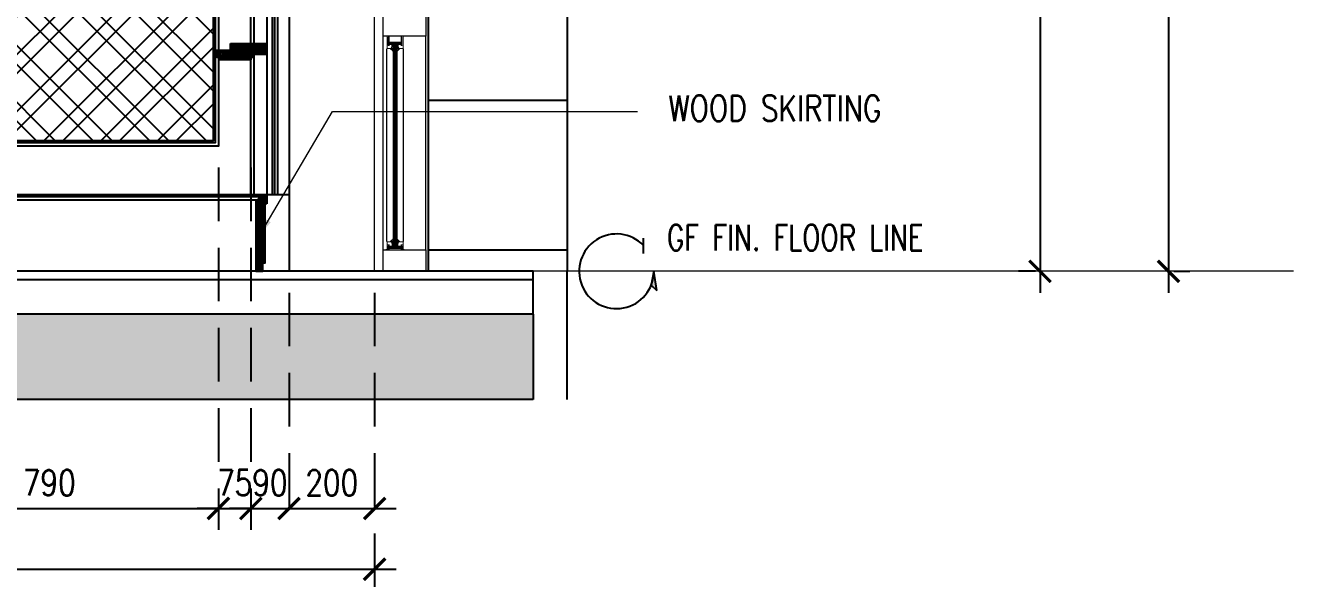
# Model space of a CAD drawing. Header units: inches. Extents: x -20583 to 399182, y -24453 to 525552.
# Drawn here: x 66060 to 69024, y 18116 to 19437 of the extents above; entities that cross this region are included whole.
import ezdxf

# ---------------------------------------------------------------- set-up
doc = ezdxf.new("R2010")
doc.units = ezdxf.units.IN
doc.header["$LTSCALE"] = 1000
doc.header["$MEASUREMENT"] = 0
doc.header["$PDMODE"] = 35
for name, pattern in [('DASHED', [0.75, 0.5, -0.25]), ('HIDDEN', [0.375, 0.25, -0.125]), ('HIDDEN2', [0.1875, 0.125, -0.0625])]:
    doc.linetypes.add(name, pattern=pattern)
for name, color, linetype in [('A-DIM', 9, 'Continuous'), ('A-Hidden', 8, 'HIDDEN'), ('Layer1', 1, 'Continuous'), ('Layer3', 3, 'Continuous'), ('Layer7', 8, 'Continuous')]:
    doc.layers.add(name, color=color, linetype=linetype)
for name, color, linetype, lineweight in [('A-FLOR-SLAB', 7, 'Continuous', 40), ('A-GLAZ', 134, 'Continuous', 18), ('A-RNDR-ALUM', 1, 'Continuous', 9), ('A-RNDR-PLST', 1, 'Continuous', 9), ('A-RNDR-PT36', 253, 'Continuous', 20), ('ID-NOTES', 3, 'Continuous', 0), ('Wood treillis', 111, 'Continuous', 0)]:
    doc.layers.add(name, color=color, linetype=linetype, lineweight=lineweight)
doc.layers.add('Stone-GRG', color=7, linetype='Continuous', lineweight=0, true_color=0xfff2cc)
doc.styles.add('grid_250', font='romans.shx', dxfattribs={"width": 0.75, "height": 0.75})
doc.styles.add('ID-ROMANS', font='romans.shx', dxfattribs={"width": 0.8})
doc.styles.add('ZZ-Dim All', font='romans.shx', dxfattribs={"width": 0.8})
doc.dimstyles.new('DIM 0200', dxfattribs={"dimscale": 200, "dimtxt": 1, "dimasz": 0.8, "dimexe": 0.5, "dimexo": 1, "dimgap": 0.4, "dimtad": 1, "dimdec": 0, "dimrnd": 10, "dimdsep": 46, "dimtxsty": 'ZZ-Dim All', "dimblk1": 'ARCHTICK', "dimblk2": 'ARCHTICK', "dimsah": 1, "dimcen": 1, "dimdle": 0.5, "dimclrd": 256, "dimclre": 256, "dimclrt": 256, "dimadec": 0, "dimazin": 2, "dimtfac": 1, "dimtdec": 0, "dimtix": 1, "dimtmove": 2, "dimatfit": 2, "dimfxl": 1, "dimfxlon": 1, "dimtolj": 1, "dimtzin": 0, "dimlwd": -1, "dimlwe": -1, "dimarcsym": 0})
doc.dimstyles.new('DIM-100', dxfattribs={"dimscale": 50, "dimtxt": 1.25, "dimasz": 1, "dimexe": 1, "dimexo": 1, "dimgap": 0.6, "dimtad": 1, "dimdec": 0, "dimrnd": 5, "dimdsep": 46, "dimtxsty": 'ZZ-Dim All', "dimblk1": 'ARCHTICK', "dimblk2": 'ARCHTICK', "dimsah": 1, "dimcen": 1, "dimdle": 1, "dimclrd": 256, "dimclre": 8, "dimclrt": 256, "dimazin": 2, "dimtfac": 1, "dimtdec": 0, "dimtix": 1, "dimtmove": 2, "dimatfit": 2, "dimfxl": 0.1, "dimtolj": 1, "dimtzin": 0, "dimlwd": -1, "dimlwe": -1, "dimarcsym": 0})

# ---------------------------------------------------------------- blocks, each defined once
blk = doc.blocks.new('GLAZ-5')
at = {"layer": 'A-GLAZ'}
for p, q in [((-26.3, 528.5, 0), (-26.3, 58.5, 0)), ((-24.9, 528.5, 0), (-24.9, 58.5, 0)), ((-23.6, 528.5, 0), (-23.6, 58.5, 0)), ((-22.3, 528.5, 0), (-22.3, 58.5, 0)), ((-20.9, 528.5, 0), (-20.9, 58.5, 0)), ((-19.6, 528.5, 0), (-19.6, 58.5, 0)), ((-18.3, 528.5, 0), (-18.3, 58.5, 0))]:
    blk.add_line(p, q, dxfattribs=at)
at = {"layer": 'A-RNDR-ALUM'}
for p, q in [((-50, 50, 0), (-50, 550, 0)), ((-38.2, 547.4, 0), (-37.5, 547.4, 0)), ((-38.2, 529.4, 0), (-38.2, 547.4, 0)), ((-38.2, 547.4, 0), (-37.5, 547.4, 0)), ((-38.2, 529.4, 0), (-38.2, 547.4, 0)), ((-37.5, 529.4, 0), (-37.5, 547.4, 0)), ((-37.5, 529.4, 0), (-37.5, 547.4, 0)), ((-37.5, 535.7, 0), (-7.1, 535.7, 0)), ((-37.5, 535.7, 0), (-7.1, 535.7, 0)), ((-37.5, 534.6, 0), (-7.1, 534.6, 0)), ((-37.5, 534.6, 0), (-7.1, 534.6, 0)), ((-36, 547.4, 0), (-35.3, 547.4, 0)), ((-36, 547.4, 0), (-35.3, 547.4, 0)), ((-6.4, 547.4, 0), (-7.1, 547.4, 0)), ((-7.1, 529.4, 0), (-7.1, 547.4, 0)), ((-6.4, 547.4, 0), (-7.1, 547.4, 0)), ((-7.1, 529.4, 0), (-7.1, 547.4, 0)), ((-6.4, 529.4, 0), (-6.4, 547.4, 0)), ((-6.4, 529.4, 0), (-6.4, 547.4, 0)), ((50, 50, 0), (50, 550, 0)), ((-38.2, 529.4, 0), (-37.5, 529.4, 0)), ((-38.2, 529.4, 0), (-37.5, 529.4, 0)), ((-37.5, 533.4, 0), (-7.1, 533.4, 0)), ((-37.5, 533.4, 0), (-7.1, 533.4, 0)), ((-37.5, 532.2, 0), (-7.1, 532.2, 0)), ((-37.5, 532.2, 0), (-7.1, 532.2, 0)), ((-37.5, 531.1, 0), (-7.1, 531.1, 0)), ((-37.5, 531.1, 0), (-7.1, 531.1, 0)), ((-36, 529.4, 0), (-35.3, 529.4, 0)), ((-36, 529.4, 0), (-35.3, 529.4, 0)), ((-6.4, 529.4, 0), (-7.1, 529.4, 0)), ((-6.4, 529.4, 0), (-7.1, 529.4, 0)), ((-38.2, 60.6, 0), (-37.5, 60.6, 0)), ((-38.2, 60.6, 0), (-38.2, 52.6, 0)), ((-38.2, 60.6, 0), (-37.5, 60.6, 0)), ((-38.2, 60.6, 0), (-38.2, 52.6, 0)), ((-37.5, 60.6, 0), (-37.5, 52.6, 0)), ((-37.5, 60.6, 0), (-37.5, 52.6, 0)), ((-36, 60.6, 0), (-35.3, 60.6, 0)), ((-36, 60.6, 0), (-35.3, 60.6, 0)), ((-6.4, 60.6, 0), (-7.1, 60.6, 0)), ((-7.1, 60.6, 0), (-7.1, 52.6, 0)), ((-6.4, 60.6, 0), (-7.1, 60.6, 0)), ((-7.1, 60.6, 0), (-7.1, 52.6, 0)), ((-6.4, 60.6, 0), (-6.4, 52.6, 0)), ((-6.4, 60.6, 0), (-6.4, 52.6, 0)), ((-38.2, 52.6, 0), (-37.5, 52.6, 0)), ((-38.2, 52.6, 0), (-37.5, 52.6, 0)), ((-37.5, 59, 0), (-7.1, 59, 0)), ((-37.5, 59, 0), (-7.1, 59, 0)), ((-37.5, 57.8, 0), (-7.1, 57.8, 0)), ((-37.5, 57.8, 0), (-7.1, 57.8, 0)), ((-37.5, 56.6, 0), (-7.1, 56.6, 0)), ((-37.5, 56.6, 0), (-7.1, 56.6, 0)), ((-37.5, 55.5, 0), (-7.1, 55.5, 0)), ((-37.5, 55.5, 0), (-7.1, 55.5, 0)), ((-37.5, 54.3, 0), (-7.1, 54.3, 0)), ((-37.5, 54.3, 0), (-7.1, 54.3, 0)), ((-36, 52.6, 0), (-35.3, 52.6, 0)), ((-36, 52.6, 0), (-35.3, 52.6, 0)), ((-6.4, 52.6, 0), (-7.1, 52.6, 0)), ((-6.4, 52.6, 0), (-7.1, 52.6, 0))]:
    blk.add_line(p, q, dxfattribs=at)
for points in [[(-50, 600), (50, 600), (50, 550), (-50, 550)], [(-50, 50), (50, 50), (50, 0), (-50, 0)]]:
    blk.add_lwpolyline(points, close=True, dxfattribs=at)
at = {"layer": 'A-RNDR-ALUM', "const_width": 0.928, "elevation": 0}
for points in [[(-43.7, 548.6, -0.414214), (-44.2, 549.1)], [(-43.7, 548.6, -0.414214), (-44.2, 549.1)], [(-0.7, 548.6, 0.414214), (-0.2, 549.1)], [(-0.7, 548.6, 0.414214), (-0.2, 549.1)], [(-43.7, 51.4, 0.414214), (-44.2, 50.9)], [(-43.7, 51.4, 0.414214), (-44.2, 50.9)], [(-0.7, 51.4, -0.414214), (-0.2, 50.9)], [(-0.7, 51.4, -0.414214), (-0.2, 50.9)]]:
    blk.add_lwpolyline(points, format="xyb", dxfattribs=at)
at = {"layer": 'A-RNDR-ALUM', "elevation": 0}
for points in [[(-14, 522.4), (-15.6, 522.4), (-15.6, 519.5, -0.015553), (-14.8, 520), (-11.6, 520, 0.104304), (-18.3, 513.9), (-18.3, 516.5, -0.016036), (-17.6, 517.2), (-17.6, 518.5), (-18.3, 519.1), (-18.3, 522), (-17.6, 521.3), (-17.6, 523.7), (-18.3, 524.3), (-18.3, 527.2), (-17.6, 526.5), (-17.6, 527.8, 0.414214), (-18.3, 528.5), (-26.3, 528.5, 0.414214), (-26.9, 527.8), (-26.9, 526.5), (-26.3, 527.2), (-26.3, 524.3), (-26.9, 523.7), (-26.9, 521.3), (-26.3, 522), (-26.3, 519.1), (-26.9, 518.5), (-26.9, 517.2, -0.016036), (-26.3, 516.5), (-26.3, 513.9, 0.104304), (-33, 520), (-29.8, 520, -0.015553), (-28.9, 519.5), (-28.9, 522.4), (-30.6, 522.4, 0.021646), (-28.9, 525.9), (-28.9, 527.8, -0.414214), (-26.3, 530.5), (-18.3, 530.5, -0.414214), (-15.6, 527.8), (-15.6, 525.9, 0.021646)], [(-14, 67.6), (-15.6, 67.6), (-15.6, 70.5, 0.015553), (-14.8, 70), (-11.6, 70, -0.104304), (-18.3, 76.1), (-18.3, 73.5, 0.016036), (-17.6, 72.8), (-17.6, 71.5), (-18.3, 70.9), (-18.3, 68), (-17.6, 68.7), (-17.6, 66.3), (-18.3, 65.7), (-18.3, 62.8), (-17.6, 63.5), (-17.6, 62.2, -0.414214), (-18.3, 61.5), (-26.3, 61.5, -0.414214), (-26.9, 62.2), (-26.9, 63.5), (-26.3, 62.8), (-26.3, 65.7), (-26.9, 66.3), (-26.9, 68.7), (-26.3, 68), (-26.3, 70.9), (-26.9, 71.5), (-26.9, 72.8, 0.016036), (-26.3, 73.5), (-26.3, 76.1, -0.104304), (-33, 70), (-29.8, 70, 0.015553), (-28.9, 70.5), (-28.9, 67.6), (-30.6, 67.6, -0.021646), (-28.9, 64.1), (-28.9, 62.2, 0.414214), (-26.3, 59.5), (-18.3, 59.5, 0.414214), (-15.6, 62.2), (-15.6, 64.1, -0.021646)]]:
    blk.add_lwpolyline(points, format="xyb", close=True, dxfattribs=at)
at = {"layer": 'A-RNDR-ALUM'}
for points in [[(-44.6, 550, 0), (-44.6, 549.1, 0), (-42.2, 550, 0), (-43.7, 549.1, 0)], [(-44.6, 550, 0), (-44.6, 549.1, 0), (-42.2, 550, 0), (-43.7, 549.1, 0)], [(-42.2, 550, 0), (-43.7, 549.1, 0), (-42.2, 548.2, 0), (-43.7, 548.2, 0)], [(-42.2, 550, 0), (-43.7, 549.1, 0), (-42.2, 548.2, 0), (-43.7, 548.2, 0)], [(-36.9, 548.2, 0), (-35, 550, 0), (-39.8, 548.2, 0), (-39.8, 550, 0)], [(-36.9, 548.2, 0), (-35, 550, 0), (-39.8, 548.2, 0), (-39.8, 550, 0)], [(-36.9, 536, 0), (-35, 536, 0), (-36.9, 548.2, 0), (-35, 550, 0)], [(-36.9, 536, 0), (-35, 536, 0), (-36.9, 548.2, 0), (-35, 550, 0)], [(-7.5, 548.2, 0), (-9.4, 550, 0), (-4.6, 548.2, 0), (-4.6, 550, 0)], [(-7.5, 536, 0), (-9.4, 536, 0), (-7.5, 548.2, 0), (-9.4, 550, 0)], [(-7.5, 536, 0), (-9.4, 536, 0), (-7.5, 548.2, 0), (-9.4, 550, 0)], [(-7.5, 548.2, 0), (-9.4, 550, 0), (-4.6, 548.2, 0), (-4.6, 550, 0)], [(-2.2, 550, 0), (-0.7, 549.1, 0), (-2.2, 548.2, 0), (-0.7, 548.2, 0)], [(0.2, 550, 0), (0.2, 549.1, 0), (-2.2, 550, 0), (-0.7, 549.1, 0)], [(-2.2, 550, 0), (-0.7, 549.1, 0), (-2.2, 548.2, 0), (-0.7, 548.2, 0)], [(0.2, 550, 0), (0.2, 549.1, 0), (-2.2, 550, 0), (-0.7, 549.1, 0)], [(-40.6, 522.4, 0), (-40.6, 521.2, 0), (-29.9, 522.4, 0), (-29.9, 521.2, 0)], [(-40.6, 522.4, 0), (-40.6, 521.2, 0), (-29.9, 522.4, 0), (-29.9, 521.2, 0)], [(-40.6, 521.2, 0), (-40.6, 520, 0), (-29.9, 521.2, 0), (-29.9, 520, 0)], [(-40.6, 521.2, 0), (-40.6, 520, 0), (-29.9, 521.2, 0), (-29.9, 520, 0)], [(-39.8, 526.7, 0), (-39.8, 528.6, 0), (-35, 526.7, 0), (-36.9, 528.6, 0)], [(-39.8, 526.7, 0), (-39.8, 528.6, 0), (-35, 526.7, 0), (-36.9, 528.6, 0)], [(-36.9, 530.7, 0), (-35, 530.7, 0), (-36.9, 528.6, 0), (-35, 526.7, 0)], [(-36.9, 530.7, 0), (-35, 530.7, 0), (-36.9, 528.6, 0), (-35, 526.7, 0)], [(-4.3, 522.4, 0), (-4.3, 521.2, 0), (-15.1, 522.4, 0), (-15.1, 521.2, 0)], [(-4.3, 522.4, 0), (-4.3, 521.2, 0), (-15.1, 522.4, 0), (-15.1, 521.2, 0)], [(-4.3, 521.2, 0), (-4.3, 520, 0), (-15.1, 521.2, 0), (-15.1, 520, 0)], [(-4.3, 521.2, 0), (-4.3, 520, 0), (-15.1, 521.2, 0), (-15.1, 520, 0)], [(-7.5, 530.7, 0), (-9.4, 530.7, 0), (-7.5, 528.6, 0), (-9.4, 526.7, 0)], [(-7.5, 530.7, 0), (-9.4, 530.7, 0), (-7.5, 528.6, 0), (-9.4, 526.7, 0)], [(-4.6, 526.7, 0), (-4.6, 528.6, 0), (-9.4, 526.7, 0), (-7.5, 528.6, 0)], [(-4.6, 526.7, 0), (-4.6, 528.6, 0), (-9.4, 526.7, 0), (-7.5, 528.6, 0)], [(-40.6, 68.8, 0), (-40.6, 70, 0), (-29.9, 68.8, 0), (-29.9, 70, 0)], [(-40.6, 68.8, 0), (-40.6, 70, 0), (-29.9, 68.8, 0), (-29.9, 70, 0)], [(-40.6, 67.6, 0), (-40.6, 68.8, 0), (-29.9, 67.6, 0), (-29.9, 68.8, 0)], [(-40.6, 67.6, 0), (-40.6, 68.8, 0), (-29.9, 67.6, 0), (-29.9, 68.8, 0)], [(-39.8, 63.3, 0), (-39.8, 61.5, 0), (-35, 63.3, 0), (-36.9, 61.5, 0)], [(-39.8, 63.3, 0), (-39.8, 61.5, 0), (-35, 63.3, 0), (-36.9, 61.5, 0)], [(-36.9, 59.3, 0), (-35, 59.3, 0), (-36.9, 61.5, 0), (-35, 63.3, 0)], [(-36.9, 59.3, 0), (-35, 59.3, 0), (-36.9, 61.5, 0), (-35, 63.3, 0)], [(-4.3, 68.8, 0), (-4.3, 70, 0), (-15.1, 68.8, 0), (-15.1, 70, 0)], [(-4.3, 68.8, 0), (-4.3, 70, 0), (-15.1, 68.8, 0), (-15.1, 70, 0)], [(-4.3, 67.6, 0), (-4.3, 68.8, 0), (-15.1, 67.6, 0), (-15.1, 68.8, 0)], [(-4.3, 67.6, 0), (-4.3, 68.8, 0), (-15.1, 67.6, 0), (-15.1, 68.8, 0)], [(-4.6, 63.3, 0), (-4.6, 61.5, 0), (-9.4, 63.3, 0), (-7.5, 61.5, 0)], [(-7.5, 59.3, 0), (-9.4, 59.3, 0), (-7.5, 61.5, 0), (-9.4, 63.3, 0)], [(-4.6, 63.3, 0), (-4.6, 61.5, 0), (-9.4, 63.3, 0), (-7.5, 61.5, 0)], [(-7.5, 59.3, 0), (-9.4, 59.3, 0), (-7.5, 61.5, 0), (-9.4, 63.3, 0)], [(-44.6, 50, 0), (-44.6, 50.9, 0), (-42.2, 50, 0), (-43.7, 50.9, 0)], [(-44.6, 50, 0), (-44.6, 50.9, 0), (-42.2, 50, 0), (-43.7, 50.9, 0)], [(-42.2, 50, 0), (-43.7, 50.9, 0), (-42.2, 51.8, 0), (-43.7, 51.8, 0)], [(-42.2, 50, 0), (-43.7, 50.9, 0), (-42.2, 51.8, 0), (-43.7, 51.8, 0)], [(-36.9, 51.8, 0), (-35, 50, 0), (-39.8, 51.8, 0), (-39.8, 50, 0)], [(-36.9, 51.8, 0), (-35, 50, 0), (-39.8, 51.8, 0), (-39.8, 50, 0)], [(-36.9, 54, 0), (-35, 54, 0), (-36.9, 51.8, 0), (-35, 50, 0)], [(-36.9, 54, 0), (-35, 54, 0), (-36.9, 51.8, 0), (-35, 50, 0)], [(-7.5, 54, 0), (-9.4, 54, 0), (-7.5, 51.8, 0), (-9.4, 50, 0)], [(-7.5, 54, 0), (-9.4, 54, 0), (-7.5, 51.8, 0), (-9.4, 50, 0)], [(-7.5, 51.8, 0), (-9.4, 50, 0), (-4.6, 51.8, 0), (-4.6, 50, 0)], [(-7.5, 51.8, 0), (-9.4, 50, 0), (-4.6, 51.8, 0), (-4.6, 50, 0)], [(-2.2, 50, 0), (-0.7, 50.9, 0), (-2.2, 51.8, 0), (-0.7, 51.8, 0)], [(-2.2, 50, 0), (-0.7, 50.9, 0), (-2.2, 51.8, 0), (-0.7, 51.8, 0)], [(0.2, 50, 0), (0.2, 50.9, 0), (-2.2, 50, 0), (-0.7, 50.9, 0)], [(0.2, 50, 0), (0.2, 50.9, 0), (-2.2, 50, 0), (-0.7, 50.9, 0)]]:
    blk.add_solid(points, dxfattribs=at)
for points in [[(-42.2, 520, 0), (-39.8, 522.4, 0), (-42.2, 550, 0), (-39.8, 550, 0)], [(-42.2, 520, 0), (-39.8, 522.4, 0), (-42.2, 550, 0), (-39.8, 550, 0)], [(-4.6, 522.4, 0), (-2.2, 520, 0), (-4.6, 550, 0), (-2.2, 550, 0)], [(-4.6, 522.4, 0), (-2.2, 520, 0), (-4.6, 550, 0), (-2.2, 550, 0)], [(-42.2, 520, 0), (-39.8, 522.4, 0), (-40.1, 520, 0), (-40.1, 522.4, 0)], [(-42.2, 520, 0), (-39.8, 522.4, 0), (-40.1, 520, 0), (-40.1, 522.4, 0)], [(-2.2, 520, 0), (-4.6, 522.4, 0), (-4.3, 520, 0), (-4.3, 522.4, 0)], [(-2.2, 520, 0), (-4.6, 522.4, 0), (-4.3, 520, 0), (-4.3, 522.4, 0)], [(-42.2, 70, 0), (-39.8, 67.6, 0), (-42.2, 50, 0), (-39.8, 50, 0)], [(-42.2, 70, 0), (-39.8, 67.6, 0), (-40.1, 70, 0), (-40.1, 67.6, 0)], [(-42.2, 70, 0), (-39.8, 67.6, 0), (-42.2, 50, 0), (-39.8, 50, 0)], [(-42.2, 70, 0), (-39.8, 67.6, 0), (-40.1, 70, 0), (-40.1, 67.6, 0)], [(-4.6, 67.6, 0), (-2.2, 70, 0), (-4.6, 50, 0), (-2.2, 50, 0)], [(-2.2, 70, 0), (-4.6, 67.6, 0), (-4.3, 70, 0), (-4.3, 67.6, 0)], [(-4.6, 67.6, 0), (-2.2, 70, 0), (-4.6, 50, 0), (-2.2, 50, 0)], [(-2.2, 70, 0), (-4.6, 67.6, 0), (-4.3, 70, 0), (-4.3, 67.6, 0)]]:
    blk.add_trace(points, dxfattribs=at)
at = {"layer": 'A-RNDR-PT36'}
for p, q in [((-42.2, 520, 0), (-42.2, 70, 0)), ((-2.2, 70, 0), (-2.2, 520, 0))]:
    blk.add_line(p, q, dxfattribs=at)
blk = doc.blocks.new('_ARCHTICK')
at = {"color": 0, "linetype": 'ByBlock', "const_width": 0.15}
blk.add_lwpolyline([(-0.5, -0.5), (0.5, 0.5)], dxfattribs=at)
blk = doc.blocks.new('*D294')
at = {"layer": 'A-DIM', "transparency": 16777216}
blk.add_line((68431.3, 22212.6), (68431.3, 18812.1), dxfattribs=at)
at = {"layer": 'A-DIM', "color": 8, "linetype": 'HIDDEN2', "transparency": 16777216}
for p, q in [((68421, 22162.6), (68381.3, 22162.6)), ((68421, 18862.1), (68381.3, 18862.1))]:
    blk.add_line(p, q, dxfattribs=at)
at = {"layer": 'Defpoints', "color": 0, "transparency": 16777216}
for p in [(68471, 22162.6, 0), (68431.3, 18862.1), (68471, 18862.1, 0)]:
    blk.add_point(p, dxfattribs=at)
at = {"layer": 'A-DIM', "transparency": 16777216, "xscale": 50, "yscale": 50, "zscale": 50}
for p, rotation in [((68431.3, 22162.6), 90), ((68431.3, 18862.1), 270)]:
    blk.add_blockref('_ARCHTICK', p, dxfattribs=dict(at, rotation=rotation))
at = {"layer": 'A-DIM', "color": 3, "transparency": 16777216, "insert": (68371.3, 20512.3), "char_height": 60, "attachment_point": 5, "rotation": 90, "style": 'ZZ-Dim All'}
blk.add_mtext('\\A1;3300', dxfattribs=at)
blk = doc.blocks.new('*D295')
at = {"layer": 'A-DIM', "transparency": 16777216}
blk.add_line((68731.6, 23062.1), (68731.6, 18812.1), dxfattribs=at)
at = {"layer": 'A-DIM', "color": 8, "linetype": 'HIDDEN2', "transparency": 16777216}
for p, q in [((68690.4, 23012.1), (68781.6, 23012.1)), ((68743.8, 18862.1), (68781.6, 18862.1))]:
    blk.add_line(p, q, dxfattribs=at)
at = {"layer": 'Defpoints', "color": 0, "transparency": 16777216}
for p in [(68640.4, 23012.1, 0), (68693.8, 18862.1, 0), (68731.6, 18862.1)]:
    blk.add_point(p, dxfattribs=at)
at = {"layer": 'A-DIM', "transparency": 16777216, "xscale": 50, "yscale": 50, "zscale": 50}
for p, rotation in [((68731.6, 23012.1), 90), ((68731.6, 18862.1), 270)]:
    blk.add_blockref('_ARCHTICK', p, dxfattribs=dict(at, rotation=rotation))
at = {"layer": 'A-DIM', "color": 3, "transparency": 16777216, "insert": (68671.6, 20937.1), "char_height": 60, "attachment_point": 5, "rotation": 90, "style": 'ZZ-Dim All'}
blk.add_mtext('\\A1;4150', dxfattribs=at)
blk = doc.blocks.new('arrow01')
at = {"layer": 'Layer1'}
blk.add_hatch(color=256, dxfattribs=at).paths.add_polyline_path([(7, -44.7), (0, 0), (-6.2, -32.4)])
at = {"layer": 'Layer1', "elevation": 375.8}
blk.add_lwpolyline([(7, -44.7), (0, 0), (-6.2, -32.4)], close=True, dxfattribs=at)
at = {"layer": 'Layer7'}
blk.add_line((-24, 41.5), (-24, 77.7), dxfattribs=at)
blk.add_arc((-87.3, 0), 87.3, 43.49, 0, dxfattribs=at)
blk = doc.blocks.new('*D349')
at = {"layer": 'A-DIM', "color": 8, "linetype": 'HIDDEN2', "transparency": 16777216}
for p, q in [((65720.9, 19104.6), (65720.9, 18257.8)), ((66511.7, 19104.6), (66511.7, 18257.8))]:
    blk.add_line(p, q, dxfattribs=at)
at = {"layer": 'A-DIM', "transparency": 16777216}
blk.add_line((65670.9, 18307.8), (66561.7, 18307.8), dxfattribs=at)
at = {"layer": 'Defpoints', "color": 0, "transparency": 16777216}
for p in [(65720.9, 19154.6, 0), (66511.7, 19154.6, 0), (66511.7, 18307.8)]:
    blk.add_point(p, dxfattribs=at)
at = {"layer": 'A-DIM', "transparency": 16777216, "xscale": 50, "yscale": 50, "zscale": 50, "rotation": 180}
blk.add_blockref('_ARCHTICK', (65720.9, 18307.8), dxfattribs=at)
at = {"layer": 'A-DIM', "transparency": 16777216, "xscale": 50, "yscale": 50, "zscale": 50}
blk.add_blockref('_ARCHTICK', (66511.7, 18307.8), dxfattribs=at)
at = {"layer": 'A-DIM', "color": 3, "transparency": 16777216, "insert": (66116.3, 18367.8), "char_height": 60, "attachment_point": 5, "style": 'ZZ-Dim All'}
blk.add_mtext('\\A1;790', dxfattribs=at)
blk = doc.blocks.new('*D350')
at = {"layer": 'A-DIM', "color": 8, "linetype": 'HIDDEN2', "transparency": 16777216}
for p, q in [((66511.7, 19104.6), (66511.7, 18257.8)), ((66587.3, 19104.6), (66587.3, 18257.8))]:
    blk.add_line(p, q, dxfattribs=at)
at = {"layer": 'A-DIM', "transparency": 16777216}
for p, q in [((66511.7, 18307.8), (66461.7, 18307.8)), ((66511.7, 18307.8), (66587.3, 18307.8)), ((66587.3, 18307.8), (66637.3, 18307.8))]:
    blk.add_line(p, q, dxfattribs=at)
at = {"layer": 'Defpoints', "color": 0, "transparency": 16777216}
for p in [(66511.7, 19154.6, 0), (66587.3, 19154.6, 0), (66587.3, 18307.8)]:
    blk.add_point(p, dxfattribs=at)
at = {"layer": 'A-DIM', "transparency": 16777216, "xscale": 50, "yscale": 50, "zscale": 50}
blk.add_blockref('_ARCHTICK', (66511.7, 18307.8), dxfattribs=at)
at = {"layer": 'A-DIM', "transparency": 16777216, "xscale": 50, "yscale": 50, "zscale": 50, "rotation": 180}
blk.add_blockref('_ARCHTICK', (66587.3, 18307.8), dxfattribs=at)
at = {"layer": 'A-DIM', "color": 3, "transparency": 16777216, "insert": (66549.5, 18367.8), "char_height": 60, "attachment_point": 5, "style": 'ZZ-Dim All'}
blk.add_mtext('\\A1;75', dxfattribs=at)
blk = doc.blocks.new('*D351')
at = {"layer": 'A-DIM', "color": 8, "linetype": 'HIDDEN2', "transparency": 16777216}
for p, q in [((66587.3, 19104.6), (66587.3, 18257.8)), ((66676.5, 18812.1), (66676.5, 18257.8))]:
    blk.add_line(p, q, dxfattribs=at)
at = {"layer": 'A-DIM', "transparency": 16777216}
for p, q in [((66587.3, 18307.8), (66537.3, 18307.8)), ((66587.3, 18307.8), (66676.5, 18307.8)), ((66676.5, 18307.8), (66726.5, 18307.8))]:
    blk.add_line(p, q, dxfattribs=at)
at = {"layer": 'Defpoints', "color": 0, "transparency": 16777216}
for p in [(66587.3, 19154.6, 0), (66676.5, 18862.1, 0), (66676.5, 18307.8)]:
    blk.add_point(p, dxfattribs=at)
at = {"layer": 'A-DIM', "transparency": 16777216, "xscale": 50, "yscale": 50, "zscale": 50}
blk.add_blockref('_ARCHTICK', (66587.3, 18307.8), dxfattribs=at)
at = {"layer": 'A-DIM', "transparency": 16777216, "xscale": 50, "yscale": 50, "zscale": 50, "rotation": 180}
blk.add_blockref('_ARCHTICK', (66676.5, 18307.8), dxfattribs=at)
at = {"layer": 'A-DIM', "color": 3, "transparency": 16777216, "insert": (66631.9, 18367.8), "char_height": 60, "attachment_point": 5, "style": 'ZZ-Dim All'}
blk.add_mtext('\\A1;90', dxfattribs=at)
blk = doc.blocks.new('*D352')
at = {"layer": 'A-DIM', "color": 8, "linetype": 'HIDDEN2', "transparency": 16777216}
for p, q in [((66676.5, 18812.1), (66676.5, 18257.8)), ((66876.6, 18812.1), (66876.6, 18257.8))]:
    blk.add_line(p, q, dxfattribs=at)
at = {"layer": 'A-DIM', "transparency": 16777216}
blk.add_line((66626.5, 18307.8), (66926.6, 18307.8), dxfattribs=at)
at = {"layer": 'Defpoints', "color": 0, "transparency": 16777216}
for p in [(66676.5, 18862.1, 0), (66876.6, 18862.1, 0), (66876.6, 18307.8)]:
    blk.add_point(p, dxfattribs=at)
at = {"layer": 'A-DIM', "transparency": 16777216, "xscale": 50, "yscale": 50, "zscale": 50, "rotation": 180}
blk.add_blockref('_ARCHTICK', (66676.5, 18307.8), dxfattribs=at)
at = {"layer": 'A-DIM', "transparency": 16777216, "xscale": 50, "yscale": 50, "zscale": 50}
blk.add_blockref('_ARCHTICK', (66876.6, 18307.8), dxfattribs=at)
at = {"layer": 'A-DIM', "color": 3, "transparency": 16777216, "insert": (66776.5, 18367.8), "char_height": 60, "attachment_point": 5, "style": 'ZZ-Dim All'}
blk.add_mtext('\\A1;200', dxfattribs=at)
blk = doc.blocks.new('*D353')
at = {"layer": 'A-DIM', "color": 8, "linetype": 'HIDDEN2', "transparency": 16777216}
for p, q in [((60921.6, 18792.1), (60921.6, 18115.6)), ((66876.6, 18812.1), (66876.6, 18115.6))]:
    blk.add_line(p, q, dxfattribs=at)
at = {"layer": 'A-DIM', "transparency": 16777216}
blk.add_line((60871.6, 18165.6), (66926.6, 18165.6), dxfattribs=at)
at = {"layer": 'Defpoints', "color": 0, "transparency": 16777216}
for p in [(66876.6, 18862.1, 0), (60921.6, 18842.1, 0), (66876.6, 18165.6)]:
    blk.add_point(p, dxfattribs=at)
at = {"layer": 'A-DIM', "transparency": 16777216, "xscale": 50, "yscale": 50, "zscale": 50, "rotation": 180}
blk.add_blockref('_ARCHTICK', (60921.6, 18165.6), dxfattribs=at)
at = {"layer": 'A-DIM', "transparency": 16777216, "xscale": 50, "yscale": 50, "zscale": 50}
blk.add_blockref('_ARCHTICK', (66876.6, 18165.6), dxfattribs=at)
at = {"layer": 'A-DIM', "color": 3, "transparency": 16777216, "insert": (63899.1, 18225.6), "char_height": 60, "attachment_point": 5, "style": 'ZZ-Dim All'}
blk.add_mtext('\\A1;5955', dxfattribs=at)

msp = doc.modelspace()

# ---------------------------------------------------------------- hatches: boundary and pattern name
at = {"layer": 'Layer7'}
h = msp.add_hatch(dxfattribs=at)
h.set_pattern_fill('AR-CONC', color=256, scale=10, style=0)
h.set_pattern_definition([(130, (-149429.85, -95237.583), (-71.726018, -6.275213), [7.5, -82.5]), (185, (-149429.85, -95237.58), (13.875133, 75.219213), [6, -66]), (79.5486, (-149435.83, -95238.106), (-57.850938, 68.943954), [6.37402, -70.114211]), (133.8158, (-149429.85, -95217.58), (-106.724105, -16.5519), [11.25, -123.75]), (83.3644, (-149438.74, -95218.96), (-93.46627, 97.411787), [9.56103, -105.1713]), (188.8158, (-149429.85, -95217.58), (-93.466195, 97.41186), [9, -99]), (159, (-149439.85, -95222.583), (-59.690705, -40.261889), [7.5, -82.5]), (214, (-149439.85, -95222.58), (-24.331533, 72.515005), [6, -66]), (108.5486, (-149444.824, -95225.94), (-84.022263, 32.25305), [6.37402, -70.114211]), (142.5, (-149429.85, -95237.583), (-1.2159855, 33.2893854), [0, -65.2, 0, -67, 0, -66.25]), (172.5, (-149429.85, -95237.583), (-26.306954, 39.441171), [0, -38.2, 0, -63.7, 0, -25.25]), (212.5, (-149407.55, -95237.583), (-53.3822436, -2.2554872), [0, -25, 0, -78, 0, -103.5]), (222.5, (-149397.55, -95237.583), (-58.318617, 10.010498), [0, -32.5, 0, -51.8, 0, -73.5])])
h.paths.add_polyline_path([(67246.6, 18562.1), (67246.6, 18762.1), (60701.6, 18762.1), (60701.6, 18562.1)])
at = {"layer": 'Stone-GRG', "lineweight": 0}
h = msp.add_hatch(dxfattribs=at)
h.set_pattern_fill('ANSI31', color=253, scale=20)
h.set_pattern_definition([(45, (-34104.143, -12177.8498), (-1.767766953, 1.767766953), [])])
edge = h.paths.add_edge_path()
edge.add_line((66539.7, 19394.8), (66624.7, 19394.8))
edge.add_line((66624.7, 19394.8), (66624.7, 19368.7))
edge.add_line((66624.7, 19368.7), (66599.7, 19368.7))
edge.add_line((66599.7, 19368.7), (66594.7, 19368.7))
edge.add_arc((66587.2, 19368.7), 7.5, -90, 0, ccw=False)
edge.add_line((66587.2, 19361.2), (66587.2, 19356.2))
edge.add_line((66587.2, 19356.2), (66512.2, 19356.2))
edge.add_line((66512.2, 19356.2), (66512.2, 19361.2))
edge.add_arc((66512.2, 19368.7), 7.5, 180, 270, ccw=False)
edge.add_line((66504.7, 19368.7), (66499.7, 19368.7))
edge.add_line((66499.7, 19368.7), (66499.7, 19378.7))
edge.add_line((66499.7, 19378.7), (66539.7, 19378.7))
edge.add_line((66539.7, 19378.7), (66539.7, 19394.8))
h = msp.add_hatch(dxfattribs=at)
h.set_pattern_fill('ANSI31', color=253, scale=20)
h.set_pattern_definition([(45, (53645.863, -0.0233), (-1.76776695, 1.76776695), [])])
edge = h.paths.add_edge_path()
edge.add_line((66624.8, 19019.5), (66619.8, 19019.5))
edge.add_line((66619.8, 19019.5), (66619.8, 18881.4))
edge.add_line((66619.8, 18881.4), (66614.8, 18881.4))
edge.add_line((66614.8, 18881.4), (66614.8, 18862))
edge.add_line((66614.8, 18862), (66599.8, 18862))
edge.add_line((66599.8, 18862), (66599.8, 19029.5))
edge.add_line((66599.8, 19029.5), (66604.8, 19029.5))
edge.add_arc((66612.3, 19029.5), 7.5, 90, 180, ccw=False)
edge.add_line((66612.3, 19037), (66612.3, 19042))
edge.add_line((66612.3, 19042), (66624.8, 19042))
edge.add_line((66624.8, 19042), (66624.8, 19019.5))
at = {"layer": 'Wood treillis', "lineweight": -2}
h = msp.add_hatch(dxfattribs=at)
h.set_pattern_fill('ANSI32', color=256, scale=250)
h.set_pattern_definition([(45, (59001.78, 0.001), (-66.29126, 66.29126), []), (45, (59045.97, 0.001), (-66.29126, 66.29126), [])])
h.paths.add_polyline_path([(65741.7, 19167.1), (65733.4, 19167.1), (65733.5, 21862.1), (65741.7, 21862.1), (66499.1, 21862.1), (66499.2, 19167.1)])
h = msp.add_hatch(dxfattribs=at)
h.set_pattern_fill('ANSI32', color=256, scale=250, angle=90)
h.set_pattern_definition([(135, (59001.78, 0.001), (-66.29126, -66.29126), []), (135, (59001.78, 44.2), (-66.29126, -66.29126), [])])
h.paths.add_polyline_path([(65754.2, 19167.1), (66499.2, 19167.1), (66499.1, 21862.1), (65754.2, 21862.1), (65733.5, 21862), (65733.4, 19167)])

# ---------------------------------------------------------------- linework, layer by layer
at = {"layer": 'A-Hidden', "linetype": 'DASHED', "lineweight": 0, "ltscale": 10}
msp.add_line((69023.8, 18862.1, 0), (55743.7, 18862.1, 0), dxfattribs=at)
at = {"layer": 'A-RNDR-PLST', "color": 1, "ltscale": 0.03}
msp.add_line((66876.6, 18862.1, 0), (66876.6, 22312.1, 0), dxfattribs=at)
at = {"layer": 'Layer1'}
for p, q in [((67001.6, 22312.1, 0), (67001.6, 18862.1, 0)), ((67326.6, 21012.1, 0), (67326.6, 18862.1, 0)), ((67001.6, 19262.1, 0), (67326.6, 19262.1, 0)), ((67001.6, 18912.1, 0), (67326.6, 18912.1, 0)), ((67246.6, 18862.1, 0), (60896.5, 18862.1, 0)), ((67246.6, 18842.1, 0), (60896.5, 18842.1, 0))]:
    msp.add_line(p, q, dxfattribs=at)
at = {"layer": 'Layer1', "elevation": 0}
for points in [[(67246.6, 18762.1), (67246.6, 18862.1)], [(67326.6, 18562.1), (67326.6, 18862.1)]]:
    msp.add_lwpolyline(points, dxfattribs=at)
at = {"layer": 'Layer3'}
for p, q in [((67246.6, 18762.1, 0), (60701.6, 18762.1, 0)), ((67246.6, 18562.1, 0), (60701.6, 18562.1, 0))]:
    msp.add_line(p, q, dxfattribs=at)
at = {"layer": 'Layer3', "elevation": 0}
msp.add_lwpolyline([(67246.6, 18762.1), (67246.6, 18562.1)], dxfattribs=at)
msp.add_lwpolyline([(67246.6, 18762.1), (67246.6, 18562.1)], dxfattribs=at)
at = {"layer": 'Wood treillis', "lineweight": -2}
for p, q in [((66624.8, 21874.5, 0), (66624.8, 19042, 0)), ((66637.3, 21849.5, 0), (66637.3, 19042.1, 0)), ((66642.3, 21849.5, 0), (66642.3, 19042.1, 0)), ((66649.8, 21837, 0), (66649.8, 19042, 0)), ((66676.5, 21837.1, 0), (66676.5, 18862.1, 0)), ((63376.6, 19029.5, 0), (66599.8, 19029.5, 0)), ((63384.1, 19037, 0), (66612, 19037, 0)), ((63394.1, 19042, 0), (66676.5, 19042, 0))]:
    msp.add_line(p, q, dxfattribs=at)
at = {"layer": 'Wood treillis', "lineweight": -2, "elevation": 0}
for points in [[(66587.3, 19042), (66587.3, 21949.5)], [(66594.8, 19042), (66594.8, 21957)]]:
    msp.add_lwpolyline(points, dxfattribs=at)
for points in [[(65741.7, 19154.6), (65720.9, 19154.6), (65721, 21874.6), (65741.7, 21874.6), (66511.6, 21874.6), (66511.7, 19154.6)], [(65741.7, 19162.1), (65728.4, 19162.1), (65728.5, 21867.1), (65741.7, 21867.1), (66504.1, 21867.1), (66504.2, 19162.1)], [(65741.7, 19167.1), (65733.4, 19167.1), (65733.5, 21862.1), (65741.7, 21862.1), (66499.1, 21862.1), (66499.2, 19167.1)]]:
    msp.add_lwpolyline(points, close=True, dxfattribs=at)
at = {"layer": 'Wood treillis', "color": 0, "lineweight": -2, "elevation": 0}
for points in [[(66539.7, 19394.8), (66624.7, 19394.8), (66624.7, 19368.7), (66599.7, 19368.7), (66599.7, 19368.7), (66594.7, 19368.7, -0.414214), (66587.2, 19361.2), (66587.2, 19356.2), (66512.2, 19356.2), (66512.2, 19361.2, -0.414214), (66504.7, 19368.7), (66499.7, 19368.7), (66499.7, 19378.7), (66539.7, 19378.7), (66539.7, 19394.8)], [(66624.8, 19019.5), (66619.8, 19019.5), (66619.8, 18881.4), (66614.8, 18881.4), (66614.8, 18862), (66599.8, 18862), (66599.8, 19029.5), (66604.8, 19029.5, -0.414214), (66612.3, 19037), (66612.3, 19042), (66624.8, 19042), (66624.8, 19019.5)]]:
    msp.add_lwpolyline(points, format="xyb", dxfattribs=at)

# ---------------------------------------------------------------- block references
at = {"layer": 'A-FLOR-SLAB', "extrusion": (0, 0, -1), "xscale": -1, "zscale": -1}
msp.add_blockref('GLAZ-5', (-66946.5, 18862.1, 0), dxfattribs=at)
at = {"layer": 'Layer3'}
msp.add_blockref('arrow01', (67529, 18862.1, -751.7), dxfattribs=at)

# ---------------------------------------------------------------- texts
at = {"layer": 'ID-NOTES', "style": 'grid_250', "width": 0.75}
msp.add_text('GF FIN. FLOOR LINE', height=60, rotation=360, dxfattribs=at).set_placement((67559.5, 18911, -536.9))
at = {"layer": 'ID-NOTES', "insert": (67562.9, 19273.4, 0), "char_height": 60, "width": 771.843, "attachment_point": 1, "style": 'ID-ROMANS'}
msp.add_mtext('WOOD SKIRTING', dxfattribs=at)

# ---------------------------------------------------------------- dimensions: what is measured, and where the dimension line sits
at = {"layer": 'A-DIM'}
for base, p1, p2, picture, middle in [((68731.6, 18862.1, 0), (68640.4, 23012.1, 0), (68693.8, 18862.1, 0), '*D295', (68671.6, 20937.1, 0)), ((68431.2865, 18862.0775, 0), (68470.99, 22162.5778, 0), (68470.99, 18862.0775, 0), '*D294', (68371.2865, 20512.3276, 0))]:
    dim = msp.add_linear_dim(base=base, p1=p1, p2=p2, angle=90, dimstyle='DIM-100', override={"dimtxt": 1.2, "dimclrt": 3}, dxfattribs=at)
    dim.commit()
    dim.dimension.update_dxf_attribs({"geometry": picture, "text_midpoint": middle})
for base, p1, p2, picture, middle in [((66511.7, 18307.8), (65720.9, 19154.6, 0), (66511.7, 19154.6, 0), '*D349', (66116.3, 18367.8)), ((66587.3, 18307.8), (66511.7, 19154.6, 0), (66587.3, 19154.6, 0), '*D350', (66549.5, 18367.8)), ((66676.5, 18307.8), (66587.3, 19154.6, 0), (66676.5, 18862.1, 0), '*D351', (66631.9, 18367.8)), ((66876.6, 18165.6), (60921.6, 18842.1, 0), (66876.6, 18862.1, 0), '*D353', (63899.1, 18225.6)), ((66876.6, 18307.8), (66676.5, 18862.1, 0), (66876.6, 18862.1, 0), '*D352', (66776.5, 18367.8))]:
    dim = msp.add_linear_dim(base=base, p1=p1, p2=p2, dimstyle='DIM-100', override={"dimtxt": 1.2, "dimclrt": 3}, dxfattribs=at)
    dim.commit()
    dim.dimension.update_dxf_attribs({"geometry": picture, "text_midpoint": middle})

# ---------------------------------------------------------------- leaders
at = {"layer": 'ID-NOTES'}
msp.add_leader([(66607.8, 18945.8, 0), (66778.5, 19235.7, 0), (67490.4, 19235.7, 0)], dimstyle='DIM 0200', override={"dimasz": 0.2, "dimtad": 0, "dimclrd": 8}, dxfattribs=at)

doc.saveas('drawing.dxf')
